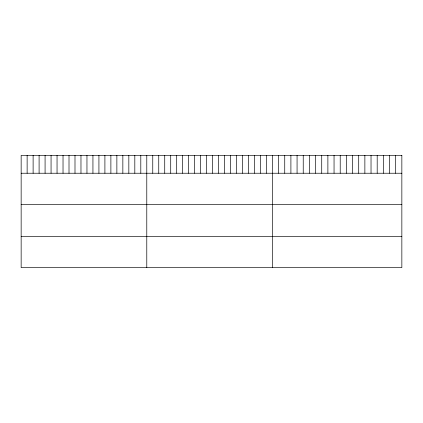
<?xml version="1.0" encoding="UTF-8"?>
<svg xmlns="http://www.w3.org/2000/svg" width="423" height="423" viewBox="0 0 423 423"><rect width="100%" height="100%" fill="white"/><g stroke="black" fill="none" stroke-linecap="round" stroke-linejoin="round"><path stroke-width="0.63" d="M21.15 173.234L401.85 173.234M21.15 204.383L401.85 204.383M21.15 236.473L401.85 236.473M395.685 155.378L395.685 173.234M389.525 155.378L389.525 173.234M383.36 155.378L383.36 173.234M377.194 155.378L377.194 173.234M371.029 155.378L371.029 173.234M364.869 155.378L364.869 173.234M358.704 155.378L358.704 173.234M352.539 155.378L352.539 173.234M346.379 155.378L346.379 173.234M340.214 155.378L340.214 173.234M334.048 155.378L334.048 173.234M327.883 155.378L327.883 173.234M321.723 155.378L321.723 173.234M315.558 155.378L315.558 173.234M309.393 155.378L309.393 173.234M303.233 155.378L303.233 173.234M297.068 155.378L297.068 173.234M290.902 155.378L290.902 173.234M284.737 155.378L284.737 173.234M278.577 155.378L278.577 173.234M272.412 155.378L272.412 267.622M266.432 155.378L266.432 173.234M260.446 155.378L260.446 173.234M254.466 155.378L254.466 173.234M248.481 155.378L248.481 173.234M242.501 155.378L242.501 173.234M236.515 155.378L236.515 173.234M230.535 155.378L230.535 173.234M224.555 155.378L224.555 173.234M218.569 155.378L218.569 173.234M212.589 155.378L212.589 173.234M206.604 155.378L206.604 173.234M200.624 155.378L200.624 173.234M194.638 155.378L194.638 173.234M188.658 155.378L188.658 173.234M182.678 155.378L182.678 173.234M176.692 155.378L176.692 173.234M170.712 155.378L170.712 173.234M164.727 155.378L164.727 173.234M158.747 155.378L158.747 173.234M152.761 155.378L152.761 173.234M146.781 155.378L146.781 267.622M140.801 155.378L140.801 173.234M134.815 155.378L134.815 173.234M128.835 155.378L128.835 173.234M122.85 155.378L122.85 173.234M116.87 155.378L116.87 173.234M110.884 155.378L110.884 173.234M104.904 155.378L104.904 173.234M98.924 155.378L98.924 173.234M92.938 155.378L92.938 173.234M86.958 155.378L86.958 173.234M80.973 155.378L80.973 173.234M74.993 155.378L74.993 173.234M69.007 155.378L69.007 173.234M63.027 155.378L63.027 173.234M57.047 155.378L57.047 173.234M51.061 155.378L51.061 173.234M45.081 155.378L45.081 173.234M39.096 155.378L39.096 173.234M33.116 155.378L33.116 173.234M27.13 155.378L27.13 173.234M401.85 155.378L21.15 155.378L21.15 267.622L401.85 267.622L401.85 155.378"/></g></svg>
